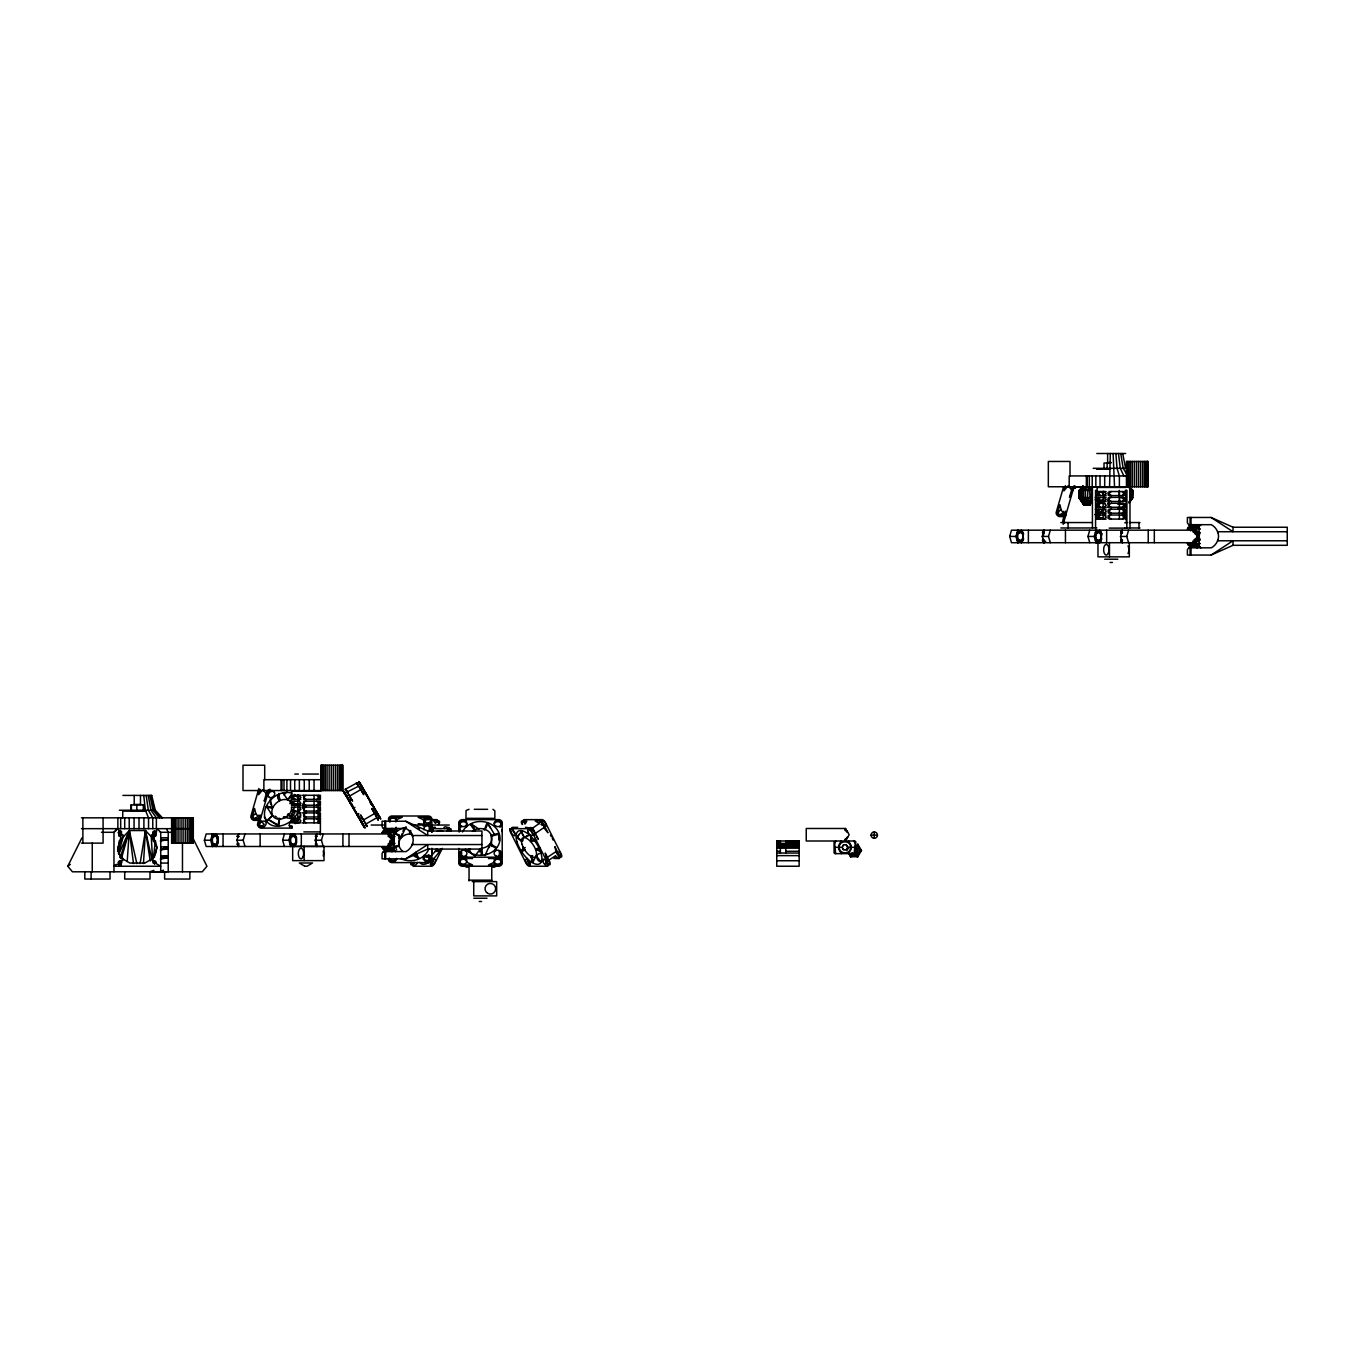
<?xml version="1.0" encoding="UTF-8"?>
<svg xmlns="http://www.w3.org/2000/svg" width="1355" height="1355" viewBox="0 0 1355 1355"><rect width="100%" height="100%" fill="white"/><g stroke="black" fill="none" stroke-linecap="round" stroke-linejoin="round"><path stroke-width="1.5" d="M120.222 864.287L120.222 860.764L118.41 862.322L119.138 865.947M120.222 834.545L120.222 831.022L118.41 832.58L119.138 836.204M154.555 864.287L154.555 860.764C148.593 864.134 160.534 864.134 154.555 860.764M154.555 834.561L154.555 831.022L152.759 832.58L153.843 838M320.39 834.883L320.407 818.793L319.357 818.793M458.82 848.365L458.82 863.101A3.625 3.15 0 0 0 462.36 866.235L498.589 866.235A3.591 3.117 0 0 0 502.197 863.101L502.197 822.705A3.591 3.117 0 0 0 498.589 819.64L462.36 819.64A3.625 3.15 0 0 0 458.82 822.705L458.82 831.072M465.612 857.021A3.659 3.167 0 0 0 466.526 856.055L466.526 862.491A3.659 3.167 0 0 1 460.717 863.237A3.659 3.167 0 0 1 461.564 858.206L461.632 851.821A3.659 3.167 0 0 0 462.58 857.681M466.679 826.872L466.526 823.366A3.659 3.167 0 0 0 461.039 822.366A3.659 3.167 0 0 0 461.039 827.261M499.402 858.274A3.608 3.117 0 0 1 500.232 863.22A3.608 3.117 0 0 1 494.524 862.491L494.338 859.002M499.03 856.512L499.741 850.855M1090.301 486.767L1092.215 490.375L1092.215 497.607L1090.301 504.839L1083.729 504.839L1078.766 497.607L1078.97 490.375L1083.593 486.767L1081.341 490.375L1081.341 497.607M1082.781 501.231L1083.729 504.839L1079.596 497.607L1079.596 490.375L1083.593 486.767L1080.968 490.375L1080.968 497.607L1087.015 504.839L1080.087 497.607M1079.596 490.375C1091.114 476.012 1070.416 500.656 1083.373 486.767L1080.596 490.375L1080.596 497.607L1087.015 504.839M1080.968 497.607L1088.658 504.839L1083.577 497.607L1083.577 490.375L1085.592 486.767M1080.968 490.375L1092.215 490.375L1089.606 486.767L1090.301 504.839L1083.577 497.607M1126.835 527.976L1126.852 490.375L1125.26 490.375M384.786 851.601L384.786 849.805L393.814 849.805L395.626 851.601L393.086 849.805L392.018 851.601L388.394 849.805L384.786 851.601L385.684 849.805M388.326 833.952L391.934 840.219L388.326 846.485L206.18 846.485L204.368 840.219L206.18 833.952L388.326 833.952L388.326 836.425L389.749 836.425M1190.097 547.827L1190.097 546.014L1199.141 546.014L1200.937 547.827L1198.413 546.014L1197.329 547.827L1193.721 546.014L1190.097 547.827L1191.011 546.014M398.81 838.017L398.929 835.256M429.416 831.377L429.061 823.976M305.942 811.103C301.674 810.629 301.674 801.652 305.942 801.178M1111.252 497.387C1106.95 497.861 1107.001 506.855 1111.252 507.329M1110.287 453.502L1109.576 486.767M523.267 839.067L521.76 841.506L522.861 840.727M303.503 808.749L303.554 803.718M1108.881 499.944L1108.864 504.856L1111.252 503.264M494.643 851.313L496.489 847.468L490.205 843.759L489.307 847.603M397.049 830.039L394.999 833.748L400.995 837.085M300.827 805.243L291.477 805.243L291.494 801.212L299.675 801.178M403.519 829.7L402.96 831.36M486.953 853.667L486.835 854.548M458.82 830.429L458.837 830.192A3.591 3.117 0 0 1 459.87 828.295L460.141 828.074M117.631 851.533L119.359 840.981L129.301 830.547L145.476 830.547L155.419 840.981L156.909 847.451L155.419 853.921L151.201 859.409L144.866 863.067L129.928 863.067L123.593 859.409L119.359 853.921L117.868 847.451L123.593 835.493L118.41 832.58M502.197 855.378L501.147 857.58A3.659 3.167 0 0 1 498.555 858.511L488.477 858.494L489.358 858.223M143.478 863.558L145.476 830.547L151.845 859.002M120.629 835.324L120.222 831.022M120.629 865.066L120.222 860.764M154.978 835.324L154.555 831.022M127.218 861.492L129.301 830.547L118.884 854.04M411.293 833.325L409.684 833.054M481.618 848.416L481.618 849.348M448.082 830.666C451.334 826.736 442.086 825.517 444.271 828.481M475.08 855.937L480.517 848.721M491.73 846.401L491.204 835.256L498.488 833.308L499.453 841.065M120.392 839.727L120.917 834.036M278.486 798.959L278.978 800.856L279.926 800.382L278.724 793.488M217.173 844.91L216.055 846.485L218.155 837.509L216.055 833.952L214.005 836.425L212.43 833.952L210.635 840.219L212.43 846.485L217.173 844.91L218.155 837.509L216.055 833.952L218.155 842.929L216.055 846.485L214.005 844.013L212.43 846.485L214.446 844.91M292.714 844.91L290.698 846.485L292.274 844.013L294.323 846.485L296.423 842.929L296.423 837.509L294.323 833.952L292.274 836.425L290.698 833.952L288.886 840.219L290.698 846.485L295.424 844.91L296.423 842.929L296.423 837.509L294.323 833.952L295.678 838.66M1100.751 541.136L1099.633 542.711L1101.734 533.735L1099.633 530.178L1097.584 532.651L1096.026 530.178L1094.213 536.445L1096.026 542.711L1100.751 541.136L1101.734 533.735L1099.633 530.178L1101.734 539.154L1099.633 542.711L1097.584 540.239L1096.026 542.711L1098.041 541.136M448.37 829.548L448.725 827.431C448.065 832.156 448.437 825.466 449.233 828.278A3.659 1.592 -56.3 0 1 449.183 829.023M153.251 859.053L155.181 842.996M1096.805 495.54L1096.805 491.56L1106.137 491.526M118.054 851.397L119.105 843.064M120.985 835.527L120.917 831.14M120.985 865.269L121.493 861.221L123.593 859.409M155.334 835.527L155.249 831.14M277.589 794.877L278.52 798.62M212.43 836.425L211.532 840.219L212.43 844.013M290.698 836.425L289.801 840.219L290.698 844.013M1017.757 532.651L1016.843 536.445L1017.757 540.239M1023.482 539.154L1022.483 531.753L1021.365 530.178L1019.316 532.651L1017.757 530.178L1015.945 536.445L1017.757 542.711L1022.483 541.136L1023.482 539.154L1021.365 542.711L1019.316 540.239L1017.757 542.711L1019.773 541.136M1043.147 536.445L1044.061 532.651M1096.026 532.651L1095.111 536.445L1096.026 540.239M399.132 835.12L399.217 846.282L393.661 847.383M1107.984 510.141L1108.221 512.884M320.373 807.207L320.407 811.103L319.357 811.103M1125.683 509.311L1125.311 513.206M140.09 863.558L145.476 830.547L150.236 861.035M155.571 835.832L157.112 828.667L160.737 832.292L160.737 871.807M1125.683 503.433L1125.311 507.329M1096.822 501.316L1096.805 497.437L1106.137 497.387M1096.822 507.193L1096.839 503.433M1096.805 513.155L1096.856 509.463M1096.805 519.033L1096.805 515.052L1106.137 515.019M320.39 807.14L302.199 807.038M1096.805 495.591L1106.137 495.591M1096.805 501.418L1106.137 501.452M1096.805 507.329L1106.137 507.329M1096.805 513.206L1106.137 513.206M1096.805 519.084L1106.137 519.084M1088.201 486.767L1087.489 497.607L1090.301 504.839L1091.724 490.375L1089.606 486.767M155.639 836.204L155.842 831.479M279.604 818.183L278.893 825.5L277.927 825.568L279.333 818.996L277.504 817.98M1107.984 492.526L1108.221 495.269M428.468 860.306L430.043 855.937L428.722 861.882M530.974 841.506L531.194 836.662L530.974 841.506L536.529 840.523M156.367 832.58L154.555 834.155L152.759 832.58M1110.321 515.171L1110.575 514.29L1108.813 517.322L1111.252 519.084M154.318 857.224L156.909 847.451L151.201 835.493L153.284 833.698M390.138 840.219L389.41 842.929L390.375 842.929M383.702 849.077L382.127 847.265L385.684 849.077L393.086 842.742L394.661 836.425L385.684 831.005L382.127 832.8L382.974 831.005L393.814 831.005L393.814 849.077L382.974 849.077L382.127 847.265L394.661 847.265L393.086 849.077M843.572 849.687L842.217 847.332L843.572 844.978M846.282 849.687L847.637 847.332L846.282 844.978M857.8 844.199L861.424 850.466L856.902 855.157L850.584 856.716L849.5 853.176L851.482 855.157L857.8 856.716L861.424 850.466L856.902 845.757L857.8 844.199L859.612 850.466L857.8 856.716L850.584 856.716L848.772 853.582M1189.013 545.303L1187.454 543.49L1191.011 545.303L1198.413 538.968L1199.971 532.651L1191.011 527.231L1187.454 529.026L1188.284 527.231L1199.141 527.231L1199.141 545.303L1188.284 545.303L1187.454 543.49L1199.971 543.49L1198.413 545.303M557.362 857.478L559.056 858.494L557.125 857.342A3.608 1.558 56.3 0 1 555.753 856.072L553.958 858.494L559.056 858.494A3.625 1.575 56.3 0 0 559.259 855.344L554.873 846.621L556.075 851.821M121.289 859.002L129.301 830.547L136.855 863.558M118.427 853.616L123.593 835.493M238.971 844.013L237.176 844.013L238.734 846.485L236.922 840.219L238.734 833.952L237.176 836.425L238.971 836.425M245.001 846.485L243.189 840.219L245.001 833.952M258.873 788.491L250.946 815.947A3.625 2.727 -40.9 0 0 253.114 819.081L257.298 819.081M260.109 789.406L258.585 794.691L262.785 789.626L268.087 795.91M284.431 846.485L282.636 840.219L284.431 833.952M295.204 823.688L296.22 820.182M296.897 823.027L298.608 817.133M295.221 843.352L294.323 846.485L295.424 844.91M317.239 844.013L315.427 844.013L317.002 846.485L315.19 840.219L317.002 833.952L315.427 836.425L317.239 836.425M323.252 846.485L321.457 840.219L323.252 833.952M1009.678 536.445L1011.491 530.178L1193.636 530.178L1197.261 536.445L1193.636 542.711L1011.491 542.711L1009.678 536.445L1015.945 536.445M1022.72 538.003L1021.365 542.711L1022.483 541.136M1045.654 541.136L1044.044 542.711L1042.249 536.445L1044.044 530.178L1042.486 532.651L1044.298 532.651M1050.311 542.711L1048.499 536.445L1050.311 530.178M1063.624 486.682L1056.256 512.173A3.625 2.727 -40.9 0 0 1058.424 515.29L1062.608 515.29M1065.437 485.632L1063.895 490.916L1068.113 485.852L1072.55 490.984M1063.116 524.351L1073.973 486.767L1084.491 486.767L1081.934 490.375L1081.934 497.607L1088.658 504.839M1089.759 542.711L1087.946 536.445L1089.759 530.178M1122.55 540.239L1120.754 540.239L1122.313 542.711L1120.5 536.445L1122.313 530.178L1120.754 532.651L1122.55 532.651M1128.58 542.711L1126.767 536.445L1128.58 530.178M1108.119 515.561L1108.034 518.338M555.516 855.75L545.879 862.22L545.218 863.829M292.595 796.029L292.629 798.739M292.595 813.644L292.629 816.371M303.537 808.63L305.942 807.038M120.155 857.647L129.301 830.547L133.484 863.558M412.242 844.656L412.648 843.538M1217.569 540.882L1217.959 539.764M1108.119 497.929L1108.017 500.639M490.205 843.759L485.005 855.581M1086.845 486.767L1085.457 490.375L1085.457 497.607L1090.301 504.839M502.197 853.057L499.03 858.121M460.006 830.09L459.785 830.666A3.608 3.117 0 0 0 459.718 831.276M272.795 807.224L266.579 806.225L266.173 807.157L272.389 808.139L270.204 799.111M400.961 837.864L405.822 827.194M401.741 834.561L402.13 833.681M835.679 840.998L834.714 844.165L835.679 853.65M854.158 853.65L855.141 844.165L854.158 840.998M484.209 830.022L486.936 823.129L487.952 823.467L494.406 834.341M487.952 823.467L485.158 829.616L484.158 829.26M523.149 847.027L522.115 851.38L523.674 847.959M525.825 823.061L526.299 822.045M521.54 850.466L525.232 847.468M1098.126 495.252L1098.736 491.526M292.815 801.483L292.494 804.176M535.513 857.088L532.888 862.288L530.872 855.937L532.888 862.288M1129.63 501.231L1131.374 497.607L1131.374 490.375L1129.494 487.969M192.8 837.949L206.942 866.235L202.251 871.807L72.442 871.807L67.75 866.235L81.893 837.949M238.734 836.425L237.701 837.509M391.104 830.276L392.018 828.464L393.086 830.276L395.626 828.464L393.814 830.276L384.786 830.276L382.076 826.669L382.076 821.232L405.738 821.232L427.706 831.005L481.94 831.005L481.94 849.077L427.706 849.077L405.738 858.833L382.076 858.833L382.076 853.413L384.786 849.805L384.786 858.833M442.323 848.349L434.955 863.101A3.591 1.558 -56.3 0 1 431.635 866.218L413.495 866.235A3.591 1.558 -56.3 0 1 413.258 863.118M1122.313 532.651L1121.296 533.735M1196.431 526.502L1197.329 524.69L1198.413 526.502L1200.937 524.69L1199.141 526.502L1190.097 526.502L1187.387 522.878L1187.387 517.458L1211.065 517.458L1233.033 527.231L1287.25 527.231L1287.25 545.303L1233.033 545.303L1211.065 555.059L1187.387 555.059L1187.387 549.639L1190.097 546.014L1190.097 555.059M532.193 861.882L533.497 859.273M468.932 851.499L468.999 849.043L468.796 851.702M396.354 858.579L396.202 858.867A3.659 3.167 0 0 1 389.461 858.291M424.013 824.839L424.166 819.741M424.166 826.16L423.031 825.856M494.338 823.654L494.49 823.366A3.608 3.117 0 0 1 501.147 825.754M459.142 832.055L460.107 830.276M844.656 830.056L845.554 828.481L849.162 834.748L845.554 840.998L844.656 839.439M848.569 840.998L851.279 845.689L850.601 847.197C850.754 840.049 839.084 840.049 839.236 847.197L838.559 845.689L841.269 840.998L840.54 842.268M846.96 850.466L848.772 847.332M848.569 853.65L851.279 848.975L850.601 847.468C850.737 854.666 839.101 854.531 839.236 847.468L838.559 848.975L841.269 853.65M850.584 856.716L851.482 855.157M1192.739 531.753L1193.636 530.178M1103.241 508.921L1095.975 517.745L1103.139 517.745M370.542 803.549L370.389 802.397M1128.969 503.027L1132.255 497.607L1132.255 490.375L1128.834 486.767L1132.458 490.375L1132.458 497.607L1129.968 500.503M438.8 851.38L439.376 850.466L436.395 849.009L435.819 849.924L438.8 851.38L435.074 851.296M237.176 836.425L238.734 833.952L237.616 835.527M315.427 836.425L317.002 833.952L315.884 835.527M1042.486 532.651L1044.044 530.178M1120.754 532.651L1122.313 530.178L1121.195 531.753M264.648 800.365L264.157 801.127L266.698 792.319A3.625 2.727 -40.9 0 1 269.137 789.609M1108.271 503.501L1108.322 507.177M1129.816 501.943L1132.746 497.607M291.681 795.554L287.768 799.823L291.952 793.674L291.613 791.71M292.815 819.114L292.494 821.791M1129.85 501.943L1132.814 497.607L1132.814 490.375L1129.206 486.767M542.965 860.848C538.003 864.795 533.091 853.735 540.797 853.26M516.645 828.481L517.559 827.363L512.495 827.363A3.659 1.592 56.3 0 0 511.682 828.515M522.336 822.095L522.42 821.96A3.608 1.558 56.3 0 1 524.724 822.637A3.659 1.592 56.3 0 1 525.198 823.112M534.988 835.019L534.209 834.189L543.965 827.6M549.182 863.779L549.097 863.914A3.608 1.558 56.3 0 1 546.116 862.508L545.879 862.22M259.195 817.438L255.536 813.694A3.659 2.744 -40.9 0 0 253.3 818.674A3.659 2.744 -40.9 0 0 258.551 817.946L264.123 824.365A3.659 2.744 -40.9 0 1 262.447 825.669L259.804 826.804A3.625 2.727 -40.9 0 1 257.586 825.144L257.535 824.873A3.591 2.693 -40.9 0 1 257.636 823.688L260.16 814.931L260.55 817.471M354.773 810.29L360.87 820.673L358.127 815.27M252.741 813.678L252.538 813.965A3.608 2.693 -40.9 0 0 251.979 815.168M259.449 821.418L259.228 821.706A3.659 2.744 -40.9 0 0 258.517 823.179M1073.143 488.19L1073.346 487.902A3.659 2.744 -40.9 0 1 1073.838 487.394M1071.314 494.812L1069.468 497.353L1072.008 488.528A3.625 2.727 -40.9 0 1 1074.464 485.818L1074.769 485.7M121.493 833.698L121.493 831.479M1129.647 500.503L1131.713 497.607M1080.596 490.375L1083.593 486.767M521.76 841.506L516.729 837.39L519.304 834.341M383.702 831.005L382.127 832.8L394.661 832.8L393.086 831.005M1189.013 527.231L1187.454 529.026L1199.971 529.026L1198.413 527.231M288.141 813.593L288.818 814.304L287.379 814.999M516.729 837.39L522.149 830.818M1128.851 501.943L1132.814 497.607L1129.782 497.607L1129.782 490.375L1132.814 490.375L1132.136 497.607M1098.515 514.239L1094.789 514.629M1124.227 507.177L1124.04 503.315L1111.1 503.264M1098.295 509.294L1098.126 512.884M117.614 828.667L113.972 832.292L101.439 832.292M374.471 809.663L373.065 809.917M526.892 821.215L522.149 820.927A3.625 1.575 56.3 0 0 521.878 824.009M317.646 816.472L318.561 814.626L316.731 813.034M479.518 851.889L480.517 851.059M499.69 857.19L502.18 855.683L499.385 857.342M1124.176 507.21L1107.509 507.329M272.541 815.507L266.867 820.673L272.541 815.507L270.458 813.068M67.75 866.235L70.325 864.371M531.567 856.343L532.651 855.581M531.414 829.006L539.409 823.366A3.659 1.592 56.3 0 1 541.932 822.621A3.659 1.592 56.3 0 1 544.033 827.668M546.201 858.121L555.855 851.702M1190.588 530.838L1196.431 527.231L1199.971 529.026M529.991 835.002L524.605 837.441L520.76 830.835L524.063 837.441L525.198 836.696M405.738 858.833L427.706 844.555L427.706 849.077M1211.065 555.059L1233.033 540.78L1233.033 545.303M282.704 792.675A11.382 8.537 -40.9 0 1 284.025 794.809L286.854 791.913M353.672 808.139L352.486 806.225L353.672 808.139L354.925 807.36M530.279 840.778L532.058 839.981M539.968 847.569L535.716 849.009L540.493 851.38L535.716 849.009M533.65 839.846L534.802 839.135M423.031 859.172L424.013 855.344M494.338 862.22L488.477 864.93L498.589 864.93A3.591 3.117 0 0 0 502.197 861.814M350.81 800.094L349.522 800.856L345.932 794.674L352.402 806.022M536.106 856.292L537.139 855.699M1098.414 503.366L1098.295 507.177M423.709 822.045L425.741 820.927M433.363 828.481L435.378 827.363L432.025 827.363M446.523 828.515L446.76 828.396A3.608 1.558 -56.3 0 1 448.386 829.057M346.067 790.558L345.271 789.254L352.605 801.127L349.641 796.046L360.786 789.609L359.143 786.713M365.63 823.671L360.582 814.931L363.462 819.995L374.607 813.559L375.962 815.846M378.35 819.995L376.927 817.658L365.782 824.094L366.917 826.533M394.661 847.265L391.104 849.077L388.394 847.265L394.661 843.657L393.086 837.322L394.661 836.425L388.394 834.612L388.394 831.005M1199.971 543.49L1196.431 545.303L1193.721 543.49L1199.971 539.883L1198.413 533.548L1199.971 532.651L1193.721 530.838L1193.721 527.231M345.593 789.237L347.219 791.964L358.787 786.103M363.885 825.568L360.057 818.928L361.345 818.183M120.917 860.882C124.812 865.032 114.633 863.186 113.972 866.235L160.737 866.235L155.842 863.423M350.335 799.094L349.048 799.823L350.623 799.755M358.821 814.999L357.483 814.304L358.787 813.593M1042.944 531.753L1044.298 531.024M317.222 810.832L318.577 808.884L316.901 807.207M317.222 822.587L318.577 820.639L316.901 818.945M474.352 830.31L475.3 829.836L471.489 824.128L470.558 824.602L475.148 831.394M294.78 801.398L293.29 803.176L294.983 805.073M294.78 807.275L293.307 809.274L294.983 810.951M294.78 813.152L293.307 815.134L294.983 816.828M392.018 828.464L388.394 830.276L384.786 828.464L384.786 830.276L384.786 821.232M1197.329 524.69L1193.721 526.502L1190.097 524.69L1190.097 526.502L1190.097 517.458M522.115 851.38L525.096 849.924L524.521 849.009M259.804 826.804L262.142 825.788M526.079 836.238L527.264 835.696M294.967 795.453L293.29 797.434L295.136 799.247M294.967 818.962L293.29 820.944L295.136 822.739M1122.347 501.248L1123.905 499.318L1122.059 497.505M1122.347 513.003L1123.905 511.055L1122.059 509.26M414.156 856.241L418.898 858.24L415.595 852.295M269.137 789.609L269.442 789.474A3.625 2.727 -40.9 0 1 270.085 789.304M255.451 818.047L255.756 817.929A3.608 2.693 -40.9 0 0 258.212 815.168M1065.623 514.934L1060.846 509.92A3.659 2.744 -40.9 0 0 1059.187 511.208L1058.983 511.496A3.659 2.744 -40.9 0 0 1059.322 515.527L1059.491 515.577M163.481 870.215L159.602 871.807L163.074 870.537M429.061 822.671L428.739 822.807A3.608 3.117 0 0 1 424.809 817.709M461.953 826.431L461.632 826.313A3.608 3.117 0 0 1 461.547 820.842L461.953 820.656M429.061 860.137L428.739 860.273A3.608 3.117 0 0 1 424.2 858.85M429.061 861.441L428.739 861.577A3.608 3.117 0 0 1 423.759 858.68A3.608 3.117 0 0 1 428.756 855.801L429.061 855.92M499.961 856.953L500.283 856.834A3.608 3.117 0 0 0 499.402 851.838L499.03 851.685M499.385 865.083L499.063 865.218A3.608 3.117 0 0 1 495.151 864.541M317.087 799.128L318.594 797.35L316.901 795.453M1100.108 497.624L1098.617 499.622L1100.294 501.299M1100.108 503.501L1098.6 505.28L1100.294 507.177M1122.414 495.354L1123.905 493.576L1122.211 491.679M1100.108 509.361L1098.617 511.36L1100.294 513.054M1122.414 507.109L1123.905 505.33L1122.211 503.433M1122.414 518.863L1123.905 517.068L1122.211 515.171M149.982 871.807L153.911 870.35M465.646 850.567L466.967 850.127L465.002 849.822M1100.294 491.679L1098.617 493.66L1100.463 495.473M1100.294 515.171L1098.617 517.17L1100.463 518.965M316.918 805.073L318.594 803.092L316.731 801.279M291.884 825.788L291.24 825.974A3.608 2.693 -40.9 0 1 289.513 825.771L289.242 825.652M1097.465 502.027L1104.325 500.08L1097.16 499.927M1099.193 502.434L1104.342 500.977M293.866 805.31L299.015 803.854L291.85 803.701M491.526 836.154L498.809 834.206M372.642 809.596L374.708 809.545M470.405 849.06L469.609 849.907L469.304 849.009M393.407 846.469L398.98 845.368M160.28 841.032L168.223 839.592L160.737 839.592M164.243 847.536L168.223 846.824L160.737 846.824M160.28 850.076L168.223 848.62L160.737 848.62M162.261 856.936L168.223 855.852L160.737 855.852M160.28 859.104L168.223 857.664L160.737 857.664M318.459 816.98L319.509 815.049L318.51 812.915M318.459 822.858L319.509 821.147L318.713 818.843L303.757 818.793L303.757 822.858M318.459 799.365L319.509 797.418L318.51 795.3M318.459 805.243L319.509 803.532L318.713 801.212L303.757 801.178L303.757 805.243M280.299 818.928L279.333 818.996M1104.037 501.452L1106.273 499.521L1104.122 497.387M1104.037 507.329L1106.273 505.398L1104.122 503.264M1104.037 513.206L1106.273 511.258L1104.122 509.141M1104.037 519.084L1106.273 517.136L1104.122 515.019M298.71 805.243L300.962 803.295L298.811 801.178M298.71 811.103L300.962 809.172L298.811 807.038M298.71 816.98L300.962 815.049L298.811 812.915M298.71 822.858L300.962 820.91L298.811 818.793M1111.252 491.526L1108.796 493.457L1111.252 495.591M1111.252 509.141L1108.796 511.089L1111.252 513.206M305.942 795.3L303.469 797.231L305.942 799.365M305.942 812.915L303.469 814.863L305.942 816.98M305.942 818.793L303.469 820.74L305.942 822.858M498.725 857.58L501.384 857.359M1104.037 495.591L1106.273 493.643L1104.122 491.526M298.71 799.365L300.962 797.418L298.811 795.3M1098.736 497.387L1097.686 499.521L1098.736 501.452M1098.736 515.019L1097.686 517.136L1098.736 519.084M537.833 849.856L536.055 849.924M156.147 871.807L164.463 871.807M152.759 871.807L162.431 871.807M357.043 783.952L356.941 782.936M377.859 820.012L376.927 817.658M1096.805 453.502L1125.666 453.502M1111.236 462.546L1107.628 462.546L1107.628 453.502M1110.778 463.004L1104.02 463.004L1104.02 468.779L1110.778 468.779M1093.197 468.322L1127.445 468.322M1096.635 469.237L1110.287 469.237M1126.411 475.927L1069.197 475.927L1069.197 486.767M1121.076 486.767L1129.985 486.767L1129.985 527.976M1096.822 487.444L1125.7 487.444M1125.311 491.526L1125.311 495.591M1098.007 492.051L1103.597 492.051M1125.311 497.387L1125.311 501.452M1078.766 497.607L1092.215 497.607M1124.379 497.607L1119.298 497.607L1119.298 490.375M1105.003 503.264L1096.822 503.366M1117.841 504.196L1126.327 504.196M1117.977 508.921L1124.244 508.921M1106.137 509.141L1096.822 509.226M1125.311 515.019L1125.311 519.084M1064.844 516.594L1059.559 516.594A3.625 2.727 -40.9 0 1 1057.374 513.443L1059.915 504.721L1061.168 509.802M1060.846 522.556L1092.418 522.556M1129.325 522.556L1139.961 522.556M1124.769 522.776L1126.835 522.776M1188.674 524.69L1211.336 524.69A13.77 13.77 0 0 1 1218.568 536.258A13.77 13.77 0 0 1 1211.336 547.827L1188.674 547.827M1060.846 527.976L1096.889 527.976M1124.769 527.976L1139.961 527.976M1109.169 528.111L1124.701 528.111M1217.603 531.736L1287.25 531.736M1017.046 532.651L1021.128 532.651A3.794 1.897 -90 0 1 1023.025 536.445A3.794 1.897 -90 0 1 1021.128 540.239L1017.046 540.239M1095.314 532.651L1099.396 532.651A3.794 1.897 -90 0 1 1101.293 536.445A3.794 1.897 -90 0 1 1099.396 540.239L1095.314 540.239M1194.72 533.735L1195.686 533.735M1042.249 536.445L1048.499 536.445M1087.946 536.445L1094.213 536.445M1120.5 536.445L1126.767 536.445M1043.028 539.154L1044.061 540.239M1121.296 539.154L1122.313 540.239M1194.72 539.154L1195.686 539.154M1042.486 540.239L1044.044 542.711L1042.486 540.239L1044.298 540.239M1217.603 540.78L1287.25 540.78M1104.664 559.209L1117.841 559.209M1110.101 562.461L1112.421 562.461M321.05 765.236L342.832 765.236L342.832 790.541L243.002 790.541L243.002 765.236L264.699 765.236L264.699 779.701M294.78 774.061L298.371 774.061M302.572 774.061L318.51 774.061M321.084 779.701L263.869 779.701L263.869 790.541M291.494 791.235L320.39 791.235M300.827 795.3L291.477 795.3L291.477 799.365L300.827 799.365M302.199 795.3L320.407 795.3L320.407 799.365L303.757 799.365L303.757 795.3M122.932 795.419L151.777 795.419M292.68 795.825L298.269 795.825M319.357 801.178L320.407 801.178L320.407 805.243L302.199 805.243M133.755 804.447L140.971 804.447M291.494 807.089L300.827 807.038M469.05 809.308L466.069 810.493L465.951 818.352L494.863 818.352L494.829 810.798L492.915 809.308M474.267 809.308L487.631 809.308M119.325 810.239L155.385 810.239M299.675 811.103L291.477 811.103L291.545 807.377M146.272 811.137L122.746 811.137L122.746 817.827M300.827 812.915C288.801 807.563 287.667 822.333 300.827 816.98M302.199 812.915L320.407 812.915L320.407 816.98L303.757 816.98L303.757 812.915M81.452 817.827L193.308 817.827L193.308 843.132L171.577 843.132M299.675 818.793L291.477 818.793L291.477 822.858L300.827 822.858M422.76 819.64L436.835 819.64A3.625 1.575 -56.3 0 1 437.428 821.875M259.516 820.368L254.232 820.368A3.625 2.727 -40.9 0 1 252.013 818.725L251.962 818.437A3.591 2.693 -40.9 0 1 252.064 817.251L254.588 808.495L255.841 813.576M466.425 820.927L462.36 820.927A3.625 3.15 0 0 0 461.394 821.062M302.199 822.858L320.407 822.858M371.185 825.043L383.516 825.043M411.988 825.043L449.25 825.043M292.307 828.108L260.939 828.108A3.625 2.727 -40.9 0 1 258.754 824.958L267.833 793.607A3.625 2.727 -40.9 0 1 271.796 790.524M383.363 828.464L406.026 828.464A13.77 13.77 0 0 1 413.241 840.032A13.77 13.77 0 0 1 406.026 851.601L383.363 851.601M845.554 828.481L806.242 828.481L806.242 840.998L855.141 840.998M81.436 828.667L193.291 828.667M845.554 830.954L846.977 830.954M303.859 831.902L319.374 831.902M160.28 832.292L172.17 832.292M846.638 832.038L847.603 832.038M871.062 835.12L877.464 835.12A3.201 3.201 0 0 0 872.671 832.36A3.201 3.201 0 0 0 872.671 837.898A3.201 3.201 0 0 0 877.464 835.12M481.94 835.527L412.293 835.527L412.648 836.526M211.719 836.425L215.801 836.425A3.794 1.897 -90 0 1 217.715 840.219A3.794 1.897 -90 0 1 215.801 844.013L211.719 844.013M289.987 836.425L294.069 836.425A3.794 1.897 -90 0 1 295.966 840.219A3.794 1.897 -90 0 1 294.069 844.013L289.987 844.013M315.969 837.509L315.969 842.929M389.41 837.509L390.375 837.509M846.638 837.458L847.603 837.458M160.737 837.78L168.223 837.78M845.554 838.542L846.977 838.542M204.368 840.219L210.635 840.219M236.922 840.219L243.189 840.219M282.636 840.219L288.886 840.219M315.19 840.219L321.457 840.219M119.359 840.981L121.611 840.981M153.166 840.981L155.419 840.981M776.754 841.184L780.361 841.184M785.781 841.184L799.162 841.184M776.754 841.489L780.361 841.489M785.781 841.489L799.162 841.489M776.754 841.895L780.361 841.895M785.781 841.895L799.162 841.895M776.754 842.42L780.361 842.42M785.781 842.42L799.162 842.42M237.701 842.929L238.734 844.013M81.452 843.132L103.082 843.132L103.082 817.827M776.754 843.047L780.361 843.047M785.781 843.047L799.162 843.047M780.361 843.403L785.781 843.403M776.754 843.759L799.162 843.759M388.326 846.485L388.326 844.013L389.749 844.013M412.293 844.555L481.94 844.555M776.754 844.555L799.162 844.555M776.754 845.401L799.162 845.401M776.754 846.299L799.162 846.299M776.754 847.214L799.162 847.214M835.679 847.332L842.217 847.332M847.637 847.332L854.158 847.332M776.754 848.162L799.162 848.162M859.612 850.466L861.424 850.466M776.754 851.245L780.361 851.296M785.781 851.296L799.162 851.245M776.754 853.04L799.162 853.04M834.714 853.65L855.141 853.65M776.754 855.632L799.162 855.632M776.754 860.747L799.162 860.747M160.737 863.067L168.223 863.067M304.773 866.235L307.111 866.235L312.531 862.983L299.353 862.983L304.756 866.235M465.951 867.149L469.05 867.149L469.05 880.953M494.863 867.149L491.763 867.149L491.763 880.987M84.823 871.807L84.823 879.039L110.06 879.039L109.992 871.807M166.817 871.807L150.015 871.807L150.015 879.039L124.711 879.039L124.711 871.807M469.05 880.157L491.763 880.157M472.184 881.614L496.675 881.614L496.675 895.892L473.725 895.892L473.725 881.614M473.81 898.246L487.004 898.246M479.23 901.498L481.584 901.498M435.683 850.398L439.376 850.466M1111.252 501.452L1109 500.198M305.824 805.243L303.672 803.972M318.459 807.038L319.509 809.172L318.459 811.103L303.757 811.103L303.757 807.038M428.332 825.043L428.603 825.043A3.591 3.117 0 0 1 431.855 828.074M284.16 816.659L287.277 817.234M283.246 817.234L292.443 818.793L288.073 815.083M429.349 856.343L427.147 855.699M419.034 824.009L418.153 823.738L430.805 824.653A3.659 3.167 0 0 1 431.855 826.584L431.872 832.089M471.659 858.223L472.539 858.494L462.36 858.494A3.625 3.15 0 0 1 458.803 855.344M429.061 818.454L428.739 818.318A3.608 3.117 0 0 0 424.2 819.741M429.061 826.177L428.739 826.059A3.608 3.117 0 0 0 423.929 829.853M461.547 855.987A3.608 3.117 0 0 0 466.95 853.277A3.608 3.117 0 0 0 461.547 850.584A3.608 3.117 0 0 0 461.547 855.987L461.953 856.174M401.453 858.24L402.435 858.647M278.893 825.5L269.323 820.012M394.661 832.8L391.104 831.005L388.394 832.8L393.086 837.322M470.558 824.602L474.131 826.584M1100.751 531.753L1096.026 530.178L1098.041 531.753M1042.944 541.136L1044.298 541.865M1022.483 531.753L1017.757 530.178L1019.773 531.753M295.424 835.527L290.698 833.952L292.714 835.527M217.173 835.527L212.43 833.952L214.446 835.527M277.927 825.568L268.476 819.792M1063.811 522.657L1064.065 522.793A3.659 2.744 -40.9 0 0 1064.369 523.42M273.219 790.947A3.659 2.744 -40.9 0 1 273.558 791.676L273.761 791.693M269.459 797.35L269.222 797.214A3.659 2.744 -40.9 0 1 268.307 795.927L268.256 795.656A3.659 2.744 -40.9 0 1 268.883 793.268L269.154 792.98A3.659 2.744 -40.9 0 1 269.933 792.184A3.659 2.744 -40.9 0 1 274.117 791.964A3.659 2.744 -40.9 0 1 273.744 796.079A3.659 2.744 -40.9 0 1 269.391 797.418M259.516 825.652L259.754 825.788A3.659 2.744 -40.9 0 0 261.803 825.906M471.489 824.128L479.06 829.141M418.898 858.24L415.206 856.021M1198.413 538.968L1199.971 539.883L1193.721 541.678L1193.721 545.303M393.086 842.742L394.661 843.657L388.394 845.452L388.394 849.077M531.55 828.515L531.329 828.396A3.659 1.592 56.3 0 0 529.754 829.802L529.805 830.09M515.662 834.172L515.442 834.036A3.659 1.592 56.3 0 1 512.58 829.887A3.659 1.592 56.3 0 1 514.138 828.328M530.533 863.914L530.313 863.779A3.659 1.592 56.3 0 1 527.451 858.359M527.552 828.481L525.52 827.363L532.312 828.278A3.659 1.592 56.3 0 1 533.802 830.209L538.325 839.253L536.411 836.713M1124.193 509.277L1109.084 509.141L1109.084 513.206L1124.006 513.172L1124.21 509.294M489.595 844.521L495.879 848.247M424.013 820.012L418.153 817.302L428.332 817.302A3.625 3.15 0 0 1 431.889 820.385M466.679 862.22L472.539 864.93L462.36 864.93A3.625 3.15 0 0 1 458.803 861.78M275.014 816.116L276.437 817.014M283.686 793.962L287.768 799.823M1211.065 517.458L1233.033 531.736L1233.033 527.231M405.738 821.232L427.706 835.527L427.706 831.005M423.776 855.581L424.623 855.97M395.677 833.02L401.639 837.136M1066.148 515.493L1063.861 514.155A3.659 2.744 -40.9 0 1 1059.322 515.527M539.459 823.654L535.174 820.927L540.255 820.927A3.625 1.575 56.3 0 1 543.575 824.009L547.979 832.817L543.863 827.736M516.695 836.662L521.726 840.778M288.818 814.304L291.732 816.777M151.201 859.409L153.284 861.221M1193.721 529.026L1198.413 533.548M531.804 828.667A3.659 1.592 56.3 0 1 532.278 829.057L532.938 829.802M1073.973 486.767L1075.464 488.274M1132.746 490.375L1129.155 486.767L1129.054 461.462M162.448 817.827L155.283 810.239L151.692 795.419M161.313 817.827L154.47 810.239L151.049 795.419M532.244 829.074L530.754 827.38L532.718 829.548M1129.291 487.969L1131.374 490.375M272.982 816.184L267.206 807.648M430.145 825.652L431.872 829.175M159.263 817.827L153.013 810.239L149.88 795.419M461.953 858.121L458.82 853.057M1079.596 497.607L1085.372 504.839L1078.97 497.607L1083.729 504.839L1081.375 499.419M536.292 855.937L540.916 861.882M118.935 863.423L118.41 862.322M430.941 865.218L430.856 865.083A3.659 1.592 -56.3 0 1 430.755 863.796L430.805 863.525A3.608 1.558 -56.3 0 1 434.396 859.222A3.608 1.558 -56.3 0 1 434.667 862.712A3.608 1.558 -56.3 0 1 430.958 865.184M1121.195 541.136L1122.313 542.711L1120.754 540.239M315.884 844.91L317.002 846.485L315.427 844.013M237.616 844.91L238.734 846.485L237.176 844.013M264.242 816.896L266.427 819.978M488.765 825.534L490.51 828.091M357.415 783.834L358.381 785.544L357.093 783.173M1126.97 474.402L1123.159 468.322L1120.771 453.502M356.721 782.8L357.534 783.952M346.389 790.388L347.829 792.844M366.815 825.788L365.816 823.992L367.205 826.431M360.447 820.046L364.258 827.312L343.035 790.609L363.834 826.228L361.023 821.774M345.745 794.013L349.251 800.161M362.361 787.831L371.406 803.583M377.74 815.066L374.353 809.138M363.462 819.995L364.817 822.282M366.697 825.652L365.528 823.501M365.071 792.082L364.038 790.422L368.763 798.366M357.415 783.918L358.381 785.544M361.497 821.774L365.139 828.091L361.209 821.977M357.483 814.304L360.142 818.793L359.702 818.014M360.396 784.579L358.668 781.513L368.052 796.994M362.412 788.017L361.074 785.731M359.922 784.037L380.789 819.064L369.864 800.297M376.741 812.746L377.215 813.678M374.945 809.68L379.485 817.201L377.096 812.746M357.669 784.308L363.75 794.691L360.786 789.609M346.474 790.558L347.303 791.964M348.862 799.941L343.493 791.337L346.711 796.876M347.066 796.876L345.474 794.149M378.926 815.761L380.298 818.234L359.566 782.343L361.04 784.816M362.598 787.628L361.666 786.036M363.902 790.592L363.462 789.846L366.206 794.707L365.765 793.962M363.276 824.805L364.681 827.312L343.916 791.337L345.305 793.844M346.524 796.672L344.17 792.472L345.356 794.42M372.337 805.192L377.96 815.066M377.452 813.965L379.908 818.268L377.368 813.965M352.08 804.751L351.555 803.854L353.113 806.699M370.711 802.211L375.42 810.154L370.423 801.262M371.033 803.667L371.575 804.582L370.288 802.194M353.096 807.411L348.404 799.518L352.825 807.411M355.061 811.255L359.769 819.182L356.89 813.982M1192.739 541.136L1193.636 542.711M1101.988 491.797L1103.631 494.66M856.902 855.157L857.8 856.716M376.775 817.234L371.727 808.495L374.607 813.559M369.034 799.315L369.593 800.297M361.158 785.731L362.242 787.628M376.317 816.455L377.3 818.149M347.998 793.149L349.641 796.046M365.173 822.891L366.155 824.585M354.214 809.325L357.144 814.236M353.384 808.359L353.943 809.325M378.13 814.541L377.215 812.949M368.475 798.366L365.24 792.658M371.084 803.125L370.559 802.194L372.015 804.582L371.49 803.667M376.673 817.065L378.011 819.453M362.479 823.586L361.565 821.977M377.164 817.929L377.791 819.064M366.019 824.365L366.646 825.5M356.416 782.817L357.364 784.511M363.53 790.592L365.562 793.962M362.784 787.831L359.16 782.343L362.547 788.187M532.075 828.074L533.362 830.378M415.46 854.192L417.933 858.647M356.534 783.038L357.144 783.918M345.915 790.388L345.389 789.237L356.687 783.088M494.49 863.796L494.338 863.525A3.608 3.117 0 0 1 498.047 859.222A3.608 3.117 0 0 1 500.689 864.05M460.141 863.796L460.006 863.525A3.608 3.117 0 0 1 462.14 859.392A3.608 3.117 0 0 1 466.798 861.407M430.534 818.437L430.687 818.708A3.608 3.117 0 0 1 430.687 821.113L430.534 821.384A3.659 3.167 0 0 1 429.044 822.671M430.534 855.903L430.687 856.191A3.608 3.117 0 0 1 430.687 858.579L430.534 858.867A3.659 3.167 0 0 1 429.044 860.154M396.354 818.708L396.202 818.437A3.608 3.117 0 0 0 395.575 817.709M1190.097 524.69L1191.011 526.502M1196.431 546.014L1197.329 547.827M549.605 861.797L545.235 853.057L546.116 857.275M384.786 828.464L385.684 830.276M391.104 849.805L392.018 851.601M166.411 828.667L168.223 832.292L168.223 871.807M1123.888 475.927L1120.28 468.322L1118.468 453.502M435.091 823.061L433.702 820.927L438.8 820.927A3.625 1.575 -56.3 0 1 439.037 824.009M395.355 846.96L396.676 849.991M430.687 826.448L430.89 827.041A3.608 3.117 0 0 1 430.687 828.837L430.534 829.125A3.659 3.167 0 0 1 429.044 830.412M1217.569 531.634L1217.959 532.752M287.717 798.586L288.547 800.161M119.359 853.921L120.544 857.901M279.926 800.382L278.283 794.674L277.335 795.148L278.978 800.856M556.295 852.092L556.227 851.804A3.608 1.558 56.3 0 1 558.87 855.784L558.938 856.055A3.608 1.558 56.3 0 1 556.194 851.567M534.412 832.766L534.344 832.478A3.659 1.592 56.3 0 0 533.599 830.683M153.555 836.56L154.555 841.624M1088.912 486.767L1089.606 490.375M1122.702 453.502L1125.582 468.322M1065.86 513.697L1065.487 511.157L1062.964 519.897A3.625 2.727 -40.9 0 0 1064.319 522.895M148.22 795.419L150.947 810.239L156.384 817.827L156.384 828.667M1072.499 490.849L1072.449 490.578A3.608 2.693 -40.9 0 1 1072.483 489.68M1064.031 522.674L1063.98 522.403A3.591 2.693 -40.9 0 1 1064.082 521.201M270.729 804.599L270.407 802.651M152.895 831.987L153.894 837.763M118.546 831.987L119.223 835.832M118.546 861.729L119.223 865.574M498.488 833.308L499.368 840.134M146.154 795.419L148.356 810.239L152.759 817.827L152.759 828.667M430.89 827.041L430.551 824.45L430.805 826.736M118.935 831.479L119.46 835.527M118.935 861.221L119.46 865.269M143.749 795.419L145.358 810.239L148.542 817.827L148.542 828.667M481.906 848.382L482.465 854.954L481.381 855.022L480.822 848.45M1115.876 453.502L1117.045 468.322L1119.366 475.927L1119.366 486.767M153.877 831.14L154.148 835.324M119.799 835.324L119.528 831.14L117.597 828.667L113.972 832.292L113.972 871.807M119.528 860.882L119.799 865.066M151.201 835.493L152.539 859.138M1113.116 453.502L1114.538 486.767M1126.073 497.607L1126.327 490.375L1126.327 522.776M1191.011 517.458L1191.011 524.69M1191.011 547.827L1191.011 555.059M1154.324 530.178L1154.324 542.711M1148.227 530.178L1148.227 542.711M1147.787 461.462L1147.787 486.767M1147.6 461.462L1147.6 486.767M1147.024 461.462L1147.024 486.767M1145.923 461.462L1145.923 486.767M1144.467 461.462L1144.467 486.767M1142.688 461.462L1142.688 486.767M1140.69 461.462L1140.69 486.767M1139.013 522.556L1139.013 527.976M1138.623 461.462L1138.623 486.767M1136.557 461.462L1136.557 486.767M1134.457 461.462L1134.457 486.767M1132.407 461.462L1132.407 486.767M1130.646 461.462L1130.646 486.767M1129.325 542.576L1129.325 556.854L1097.973 556.854L1097.973 542.576M1127.817 461.462L1127.817 486.767M1126.937 461.462L1126.937 486.767M1126.462 486.767L1126.378 461.462L1148.142 461.462L1148.092 486.767L1048.33 486.767L1048.33 461.462L1070.01 461.462L1070.01 475.927M1119.382 491.526L1119.382 495.591M1119.382 497.387L1119.382 507.329M1119.382 509.141L1119.382 513.206M1119.382 515.019L1119.382 519.084M1109.457 542.576L1109.457 556.854M1109.084 503.264L1109.084 507.329M1107.17 463.004L1107.17 468.779M1106.645 530.178L1106.645 542.711M1104.681 475.927L1104.681 486.767M1103.139 491.526L1103.139 495.591M1103.139 497.387L1103.139 501.452M1103.139 503.264L1103.139 507.329M1103.139 509.141L1103.139 513.206M1103.139 515.019L1103.139 519.084M1100.04 475.927L1100.04 486.767M1095.839 475.927L1095.839 486.767M1095.568 527.976L1095.551 490.375L1097.144 490.375L1097.144 486.767L1092.418 486.767L1092.418 527.976M1092.215 475.927L1092.215 486.767M1089.318 475.927L1089.318 486.767M1087.269 475.927L1087.269 486.767M1086.354 475.927L1086.354 486.767M1068.079 522.556L1068.079 527.976M1065.453 530.178L1065.453 542.711M1028.377 530.178L1028.377 542.711M874.263 831.919L874.263 838.322M855.767 841.641L855.767 853.023M834.07 841.641L834.07 853.023M785.781 840.93L785.781 844.334M785.781 848.162L785.781 853.04M780.361 840.93L780.361 853.04M431.872 832.275L431.872 819.064A3.625 3.15 0 0 0 428.332 815.998L392.103 815.998A3.591 3.117 0 0 0 390.731 816.235L390.409 816.371A3.625 3.15 0 0 0 388.495 819.064M431.872 848.23L431.872 859.46A3.591 3.117 0 0 1 428.349 862.593L392.103 862.593A3.591 3.117 0 0 1 390.731 862.356L390.409 862.237A3.659 3.167 0 0 1 388.902 860.933L388.766 860.662A3.591 3.117 0 0 1 388.512 859.476M410.717 830.496L410.717 833.799M409.633 830.496L409.633 833.799M385.684 821.232L385.684 828.464M385.684 851.601L385.684 858.833M349.014 833.952L349.014 846.485M342.917 833.952L342.917 846.485M342.476 765.236L342.476 790.541M342.273 765.236L342.273 790.541M341.714 765.236L341.714 790.541M340.613 765.236L340.613 790.541M339.157 765.236L339.157 790.541M337.378 765.236L337.378 790.541M335.379 765.236L335.379 790.541M333.296 765.236L333.296 790.541M331.247 765.236L331.247 790.541M329.146 765.236L329.146 790.541M327.097 765.236L327.097 790.541M325.336 765.236L325.336 790.541M323.726 765.236L323.726 790.541M322.49 765.236L322.49 790.541M321.609 765.236L321.609 790.541M321.389 765.236L321.389 790.541M321.135 765.236L321.067 790.541M314.055 779.701L314.055 790.541M314.072 795.3L314.072 799.365M314.072 801.178L314.072 805.243M314.072 807.038L314.072 811.103M314.072 812.915L314.072 816.98M314.072 818.793L314.072 822.858M309.228 779.701L309.228 790.541M304.265 779.701L304.265 790.541M304.13 846.35L304.13 860.628M301.318 833.952L301.318 846.485M299.37 779.701L299.37 790.541M297.812 795.3L297.812 799.365M297.812 801.178L297.812 805.243M297.812 807.038L297.812 811.103M297.812 812.915L297.812 816.98M297.812 818.793L297.812 822.858M294.729 779.701L294.729 790.541M290.512 779.701L290.512 790.541M286.887 779.701L286.887 790.541M284.008 779.701L284.008 790.541M281.959 779.701L281.959 790.541M281.027 779.701L281.027 790.541M260.126 833.952L260.126 846.485M223.05 833.952L223.05 846.485M193.223 817.827L193.223 843.132M192.749 817.827L192.749 843.132M191.834 817.827L191.834 843.132M190.564 817.827L190.564 843.132M189.869 871.807L189.869 879.039L164.616 879.039L164.616 871.807M189.006 817.827L189.006 843.132M187.261 817.827L187.261 843.132M185.279 817.827L185.279 843.132M183.111 817.827L183.111 843.132M182.468 843.047L182.468 871.807M181.062 817.827L181.062 843.132M178.911 817.827L178.911 843.132M176.98 817.827L176.98 843.132M175.252 817.827L175.252 843.132M173.83 817.827L173.83 843.132M172.678 817.827L172.678 843.132M172.102 828.667L172.102 843.132M171.933 817.827L171.933 843.132M171.611 817.827L171.645 843.132M143.901 817.827L143.901 828.667M143.325 804.904L143.325 810.697M140.48 795.419L140.48 804.447M139.006 817.827L139.006 828.667M136.821 804.904L136.821 810.697M134.23 795.419L134.23 804.447M134.06 817.827L134.06 828.667M131.384 804.904L131.384 810.697M129.216 817.827L129.216 828.667M124.711 817.827L124.711 828.667M120.68 817.827L120.68 828.667M117.868 817.827L117.868 828.667M92.259 843.047L92.259 871.807M91.107 871.807L91.107 879.039M82.875 817.827L82.875 843.132M856.004 847.332A3.608 3.608 0 0 1 857.325 852.261A3.608 3.608 0 0 1 852.38 853.582M465.358 864.913A3.608 3.117 0 0 1 461.344 864.913M458.888 831.191A3.625 3.15 0 0 1 460.158 829.362M502.044 830.886A3.625 3.15 0 0 1 502.197 831.733M502.197 854.073A3.591 3.117 0 0 1 498.589 857.19L462.36 857.207A3.625 3.15 0 0 1 458.803 854.057M502.044 829.599A3.625 3.15 0 0 1 502.197 830.446M498.589 820.944A3.591 3.117 0 0 1 499.284 820.995M500.588 821.469A3.591 3.117 0 0 1 502.18 823.992M458.82 824.009A3.625 3.15 0 0 1 460.158 821.638M462.478 831.953A19.512 16.904 0 0 1 490.815 824.06A19.512 16.904 0 0 1 495.185 849.568A19.512 16.904 0 0 1 465.426 849.145M461.547 826.245A3.608 3.117 0 0 0 466.95 823.552A3.608 3.117 0 0 0 461.547 820.842M500.689 826.584A3.608 3.117 0 0 1 499.978 827.261M472.455 831.445A11.382 9.858 0 0 1 490.798 834.206A11.382 9.858 0 0 1 481.618 848.23M474.182 855.649A11.382 9.858 0 0 1 473.285 855.073M472.455 854.429A11.382 9.858 0 0 1 469.338 849.382M411.547 864.93A3.591 1.558 -56.3 0 1 410.971 864.693A3.659 1.592 -56.3 0 1 410.785 863.271L410.853 863A3.591 1.558 -56.3 0 1 411.039 862.424M417.713 862.322A3.608 1.558 -56.3 0 1 414.359 865.438A3.608 1.558 -56.3 0 1 414.122 862.322M447.116 831.089A3.608 1.558 -56.3 0 1 449.521 829.446A3.608 1.558 -56.3 0 1 450.283 831.089M450.876 831.225A3.659 1.592 -56.3 0 0 451.029 829.04L450.927 828.904A3.591 1.558 -56.3 0 0 450.538 828.684L432.279 828.667A3.591 1.558 -56.3 0 0 431.483 828.904M440.815 849.111A19.512 8.452 -56.3 0 1 419.881 862.356M437.191 831.276A19.512 8.452 -56.3 0 1 442.848 831.276M431.534 829.7A3.608 1.558 -56.3 0 1 433.109 831.106M414.816 862.491A3.659 1.592 -56.3 0 1 411.785 863.931M432.99 861.797A3.591 1.558 -56.3 0 1 431.601 863.779M433.431 858.426A3.659 1.592 -56.3 0 1 432.685 861.526A3.659 1.592 -56.3 0 1 430.111 864.084M435.785 820.436A3.608 1.558 -56.3 0 1 436.124 820.436M435.717 823.095A3.608 1.558 -56.3 0 1 438.309 821.808A3.608 1.558 -56.3 0 1 438.292 824.534M436.547 849.382A11.382 4.929 -56.3 0 1 431.737 855.073M430.992 855.649A11.382 4.929 -56.3 0 1 424.674 855.649M561.004 857.19A3.625 1.575 56.3 0 0 561.207 854.057L545.523 822.705A3.625 1.575 56.3 0 0 542.22 819.64L524.097 819.64A3.625 1.575 56.3 0 0 523.487 821.858M549.605 861.78A3.625 1.575 56.3 0 1 549.402 864.93M529.314 863.796A3.659 1.592 56.3 0 1 527.891 861.78M546.658 858.443A3.608 1.558 56.3 0 1 549.215 862.237M558.971 851.33A3.608 1.558 56.3 0 1 560.936 855.157A3.608 1.558 56.3 0 1 559.31 856.174M540.933 824.365A19.512 8.452 56.3 0 1 542.186 825.347M550.452 835.12A19.512 8.452 56.3 0 1 551.417 836.763M552.298 838.423A19.512 8.452 56.3 0 1 553.077 840.066M545.421 826.669A3.608 1.558 56.3 0 1 544.439 826.431L543.999 826.042A3.608 1.558 56.3 0 1 541.339 821.147M541.966 820.452A3.608 1.558 56.3 0 1 542.322 820.452M542.728 820.571A3.608 1.558 56.3 0 1 545.15 822.959A3.608 1.558 56.3 0 1 546.031 825.974M558.87 855.784A3.608 1.558 56.3 0 1 557.582 857.58M525.046 824.162A3.608 1.558 56.3 0 1 524.148 821.808M524.775 820.436A3.608 1.558 56.3 0 1 525.13 820.436M522.607 824.534A3.608 1.558 56.3 0 1 522.471 821.909M392.103 861.306A3.591 3.117 0 0 1 390.731 861.052L390.409 860.933A3.659 3.167 0 0 1 388.902 859.629L388.766 859.358A3.591 3.117 0 0 1 388.529 858.494M429.044 861.458A3.659 3.167 0 0 0 430.534 860.154L430.687 859.883A3.608 3.117 0 0 0 430.687 857.495L430.534 857.207A3.659 3.167 0 0 0 429.044 855.869M396.608 858.376A3.608 3.117 0 0 1 393.018 861.797A3.608 3.117 0 0 1 389.444 858.376M429.637 831.377A3.659 3.167 0 0 0 430.534 830.429L430.687 830.141A3.608 3.117 0 0 0 430.687 827.753L430.534 827.465A3.659 3.167 0 0 0 429.044 826.127M428.858 848.721A19.512 16.904 0 0 1 400.978 858.731M393.949 834.426A19.512 16.904 0 0 1 406.381 827.244M417.645 828.193A19.512 16.904 0 0 1 419.389 828.904M396.016 827.211A3.608 3.117 0 0 1 393.729 832.004M431.872 851.736A3.591 3.117 0 0 1 431.601 852.922M428.976 854.785A3.591 3.117 0 0 1 428.349 854.853M388.495 820.368A3.625 3.15 0 0 1 390.409 817.658L390.731 817.539A3.591 3.117 0 0 1 392.103 817.302L402.215 817.302L396.202 819.741A3.608 3.117 0 0 0 389.461 821.824M431.872 858.172A3.591 3.117 0 0 1 428.976 861.221M431.872 850.432A3.591 3.117 0 0 1 431.601 851.634M396.473 818.996A3.608 3.117 0 0 1 395.812 821.892M390.24 821.892A3.608 3.117 0 0 1 391.019 817.319M426.317 824.653A3.608 3.117 0 0 1 428.739 824.772M429.044 817.082A3.659 3.167 0 0 1 430.534 818.386M429.044 823.976A3.659 3.167 0 0 0 430.534 822.688L430.687 822.4A3.608 3.117 0 0 0 430.687 820.012L430.534 819.741A3.659 3.167 0 0 0 429.044 818.386M402.96 851.431A11.382 9.858 0 0 1 399.894 839.592A11.382 9.858 0 0 1 412.411 834.138M292.511 844.013A3.794 1.897 -90 0 1 290.614 840.219A3.794 1.897 -90 0 1 292.511 836.425M214.242 844.013A3.794 1.897 -90 0 1 212.345 840.219A3.794 1.897 -90 0 1 214.242 836.425M255.773 817.912A3.608 2.693 -40.9 0 1 252.606 817.759M291.833 795.385A19.512 14.634 -40.9 0 1 289.868 803.583M292.121 826.669A3.591 2.693 -40.9 0 1 291.173 826.804M292.002 827.38A3.659 2.744 -40.9 0 1 289.326 824.738A3.659 2.744 -40.9 0 1 292.782 821.13A3.659 2.744 -40.9 0 1 295.915 823.298M294.34 794.42A19.512 14.634 -40.9 0 1 298.845 799.941M298.981 809.325A19.512 14.634 -40.9 0 1 275.556 826.144A19.512 14.634 -40.9 0 1 266.444 806.022A19.512 14.634 -40.9 0 1 291.647 793.149M298.744 797.062A3.659 2.744 -40.9 0 1 298.015 794.741M294.543 823.196A3.608 2.693 -40.9 0 0 294.763 821.706L294.713 821.418A3.659 2.744 -40.9 0 0 294.204 820.469M268.019 795.978A3.659 2.744 -40.9 0 1 267.613 795.639M267.054 794.403A3.659 2.744 -40.9 0 1 268.73 790.947M268.798 790.947A3.659 2.744 -40.9 0 1 269.374 790.558M272.897 790.558A3.659 2.744 -40.9 0 1 273.27 790.947M291.935 809.325A11.382 8.537 -40.9 0 1 275.929 818.556A11.382 8.537 -40.9 0 1 276.539 802.821A11.382 8.537 -40.9 0 1 292.104 804.684M388.394 836.238A3.794 3.794 0 0 1 392.188 840.032A3.794 3.794 0 0 1 388.394 843.826M323.218 851.025A5.335 2.659 -90 0 1 323.218 855.97M1096.331 518.22A3.591 2.693 -40.9 0 1 1098.177 517.373M1128.021 545.879A5.335 2.659 -90 0 1 1128.021 553.568M1063.523 511.377A3.608 2.693 -40.9 0 1 1059.204 514.494A3.608 2.693 -40.9 0 1 1057.527 510.767M1097.16 491.611A19.512 14.634 -40.9 0 1 1096.873 494.863M1096.466 496.506A19.512 14.634 -40.9 0 1 1095.196 499.809M1073.143 489.832A3.625 2.727 -40.9 0 1 1075.277 487.292M1100.836 491.492A19.512 14.634 -40.9 0 1 1103.546 494.829M1103.021 508.853A19.512 14.634 -40.9 0 1 1095.89 517.508M1064.42 521.54A3.659 2.744 -40.9 0 1 1064.369 518.169M1095.23 497.353A11.382 8.537 -40.9 0 1 1097.584 501.773M1097.618 503.62A11.382 8.537 -40.9 0 1 1096.5 507.481M1096.009 508.413A11.382 8.537 -40.9 0 1 1095.416 509.328M1193.721 532.464A3.794 3.794 0 0 1 1197.515 536.258A3.794 3.794 0 0 1 1193.721 540.052M1097.821 540.239A3.794 1.897 -90 0 1 1095.924 536.445A3.794 1.897 -90 0 1 1097.821 532.651M1019.57 540.239A3.794 1.897 -90 0 1 1017.656 536.445A3.794 1.897 -90 0 1 1019.57 532.651M1016.894 534.548A3.794 1.897 -90 0 1 1016.894 538.341M847.265 848.687A2.71 2.71 0 0 1 842.573 848.687M842.573 845.977A2.71 2.71 0 0 1 847.265 845.977M855.784 847.688A3.201 3.201 0 0 1 856.733 852.414A3.201 3.201 0 0 1 851.922 852.718M320.39 818.064L320.373 818.945L320.39 818.064M1124.836 493.643L1123.786 495.591L1109.084 495.591L1109.084 491.526L1123.837 491.526L1124.836 493.643M1124.836 499.521L1123.786 501.452L1109.084 501.452L1109.084 497.387L1123.837 497.387L1124.836 499.521M1124.836 517.136L1123.786 519.084L1109.084 519.084L1109.084 515.019L1123.837 515.019L1124.836 517.136M1098.414 514.29L1098.329 515.154L1098.414 514.29M1023.482 533.735L1023.177 536.445L1021.365 530.178L1023.482 533.735M305.248 818.064L305.044 818.945L305.248 818.064M509.971 828.904L509.887 829.04A3.625 1.575 56.3 0 0 510.276 831.733L525.96 863.101A3.591 1.558 56.3 0 0 529.331 866.235L547.437 866.235A3.625 1.575 56.3 0 0 547.657 863.084L531.973 831.733A3.659 1.592 56.3 0 0 529.653 829.04L529.432 828.904A3.591 1.558 56.3 0 0 528.806 828.684L510.547 828.667A3.591 1.558 56.3 0 0 509.971 828.904M1119.501 499.758L1119.501 504.196L1119.501 499.758M143.867 804.904L130.842 804.904L130.842 810.697L143.867 810.697L143.867 804.904M799.162 840.93L776.754 840.998L776.754 866.235L799.162 866.235L799.162 840.93M324.014 846.35L292.663 846.35L292.663 860.628L324.014 860.628L324.014 846.35M1103.631 492.898L1103.241 491.289A3.608 2.693 -40.9 0 0 1103.309 491.882L1103.36 492.153A3.659 2.744 -40.9 0 0 1103.698 492.898M1104.833 515.171L1104.63 514.29L1104.799 515.154M299.523 818.945L299.32 818.064L299.489 818.928M1124.21 515.171L1124.108 514.29L1124.193 515.154M318.899 818.945L318.798 818.064L318.882 818.928M1096.839 515.171L1096.822 514.29L1096.822 515.154M291.511 818.962L291.494 818.064L291.511 818.945M487.681 893.368A5.335 5.335 0 0 0 495.676 888.745A5.335 5.335 0 0 0 487.681 884.138A5.335 5.335 0 0 0 487.681 893.368M495.896 855.987A3.608 3.117 0 0 0 501.299 853.294A3.608 3.117 0 0 0 495.896 850.584A3.608 3.117 0 0 0 495.896 855.987M495.896 826.245A3.608 3.117 0 0 0 501.299 823.552A3.608 3.117 0 0 0 495.896 820.842A3.608 3.117 0 0 0 495.896 826.245M542.796 861.34A3.608 1.558 56.3 0 0 546.895 865.388A3.608 1.558 56.3 0 0 545.337 860.273A3.608 1.558 56.3 0 0 542.796 861.34M525.638 861.34A3.608 1.558 56.3 0 0 529.72 865.388A3.608 1.558 56.3 0 0 528.162 860.273A3.608 1.558 56.3 0 0 525.638 861.34M527.925 831.597A3.608 1.558 56.3 0 0 532.024 835.645A3.608 1.558 56.3 0 0 530.466 830.53A3.608 1.558 56.3 0 0 527.925 831.597M517.017 842.014A19.512 8.452 56.3 0 0 539.171 864.033A19.512 8.452 56.3 0 0 530.737 836.306A19.512 8.452 56.3 0 0 517.017 842.014M510.767 831.597A3.608 1.558 56.3 0 0 514.849 835.662A3.608 1.558 56.3 0 0 513.291 830.547A3.608 1.558 56.3 0 0 510.767 831.597M521.997 844.284A11.382 4.929 56.3 0 0 534.92 857.122A11.382 4.929 56.3 0 0 530.008 840.947A11.382 4.929 56.3 0 0 521.997 844.284M262.802 827.278A3.659 2.744 -40.9 0 0 265.766 821.977A3.659 2.744 -40.9 0 0 260.041 823.4A3.659 2.744 -40.9 0 0 262.802 827.278M303.097 856.699A5.335 2.659 -90 0 0 301.301 848.196A5.335 2.659 -90 0 0 298.523 855.581A5.335 2.659 -90 0 0 303.097 856.699M1108.424 552.925A5.335 2.659 -90 0 0 1106.612 544.422A5.335 2.659 -90 0 0 1103.834 551.807A5.335 2.659 -90 0 0 1108.424 552.925"/></g></svg>
